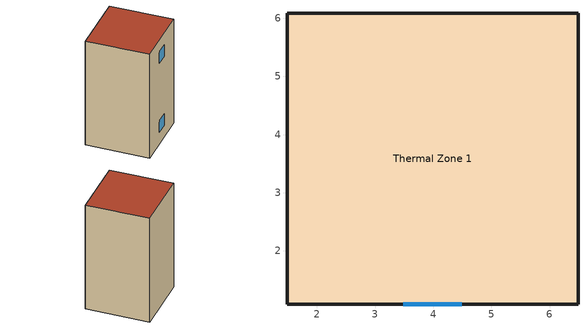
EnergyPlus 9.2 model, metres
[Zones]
Thermal Zone 1
 floor ground (ExtSlabCarpet 4in ClimateZone 1-8): 6.49,6.09 6.49,1.09 1.49,1.09 1.49,6.09 z0
 wall outside (ASHRAE 189.1-2009 ExtWall Mass ClimateZone 5): 1.49,6.09 1.49,1.09 6.49,1.09 6.49,6.09 1.49,6.09 z0:9
 window (ASHRAE 189.1-2009 ExtWindow ClimateZone 4-5): 3.49,1.09 4.49,1.09 z7:8; 3.49,1.09 4.49,1.09 z1:2
 roof outside (ASHRAE 189.1-2009 ExtRoof IEAD ClimateZone 2-5): 6.49,1.09 6.49,6.09 1.49,6.09 1.49,1.09 z9
[Building]
Building 1
[Site:Location]
Tokio: Latitude {deg}=35.68; Longitude {deg}=139.77; Time Zone {hr}=9; Elevation {m}=0
[Material] Thermal Absorptance=0.9
Name | Roughness | Thickness {m} | Conductivity {W/m-K} | Density {kg/m3} | Specific Heat {J/kg-K} | Solar Absorptance | Visible Absorptance
1/2IN Gypsum | Smooth | 0.0127 | 0.16 | 784.9 | 830 | 0.4 | 0.4
1IN Stucco | Smooth | 0.0253 | 0.6918 | 1858 | 837 | 0.92 | 0.92
8IN Concrete HW | MediumRough | 0.2033 | 1.7296 | 2243 | 837 | 0.65 | 0.65
MAT-CC05 4 HW CONCRETE | Rough | 0.1016 | 1.311 | 2240 | 836.8 | 0.85 | 0.85
Metal Decking | MediumSmooth | 0.0015 | 45.006 | 7680 | 418.4 | 0.6 | 0.6
Roof Insulation [21] | MediumRough | 0.2105 | 0.049 | 265 | 836.8 | 0.7 | 0.7
Roof Membrane | VeryRough | 0.0095 | 0.16 | 1121.29 | 1460 | 0.7 | 0.7
Wall Insulation [40] | MediumRough | 0.0794 | 0.0432 | 91 | 837 | 0.5 | 0.5
[Material:NoMass]
CP02 CARPET PAD: Roughness=Smooth; Thermal Resistance {m2-K/W}=0.1; Thermal Absorptance=0.9; Solar Absorptance=0.8; Visible Absorptance=0.8
[WindowMaterial:Glazing]
Theoretical Glass [207]: Optical Data Type=SpectralAverage; Thickness {m}=0.003; Solar Transmittance at Normal Incidence=0.3311; Front Side Solar Reflectance at Normal Incidence=0.6189; Back Side Solar Reflectance at Normal Incidence=0; Visible Transmittance at Normal Incidence=0.44; Front Side Visible Reflectance at Normal Incidence=0.51; Back Side Visible Reflectance at Normal Incidence=0; Infrared Transmittance at Normal Incidence=0; Front Side Infrared Hemispherical Emissivity=0.9; Back Side Infrared Hemispherical Emissivity=0.9; Conductivity {W/m-K}=0.0133; Dirt Correction Factor for Solar and Visible Transmittance=1; Solar Diffusing=No
[Construction]
ASHRAE 189.1-2009 ExtRoof IEAD ClimateZone 2-5: Roof Membrane, Roof Insulation [21], Metal Decking
ASHRAE 189.1-2009 ExtWall Mass ClimateZone 5: 1IN Stucco, 8IN Concrete HW, Wall Insulation [40], 1/2IN Gypsum
ASHRAE 189.1-2009 ExtWindow ClimateZone 4-5: Theoretical Glass [207]
ExtSlabCarpet 4in ClimateZone 1-8: MAT-CC05 4 HW CONCRETE, CP02 CARPET PAD
[Zone]
Thermal Zone 1
[ZoneControl:Thermostat]
Thermal Zone 1 Thermostat: Zone or ZoneList=Thermal Zone 1; Control Type Schedule=Thermal Zone 1 Thermostat Schedule; Control 1=Thermostat Setpoint Dual Setpoint 1
[ThermostatSetpoint:DualSetpoint]
Thermostat Setpoint Dual Setpoint 1: Heating Setpoint Temperature Schedule=Calentamiento; Cooling Setpoint Temperature Schedule=Enfriamiento
[Zone equipment]
Thermal Zone 1: Thermal Zone 1 Ideal Loads Air System
[ZoneHVAC:IdealLoadsAirSystem]
Thermal Zone 1 Ideal Loads Air System: Maximum Heating Supply Air Temperature [C]=50; Minimum Cooling Supply Air Temperature [C]=13; Maximum Heating Supply Air Humidity Ratio [kg-H20/kg-air]=0.0156; Minimum Cooling Supply Air Humidity Ratio [kg-H20/kg-air]=0.0077; Heating Limit=NoLimit; Cooling Limit=NoLimit; Dehumidification Control Type=ConstantSensibleHeatRatio; Cooling Sensible Heat Ratio=0.7; Humidification Control Type=None; Demand Controlled Ventilation Type=None; Outdoor Air Economizer Type=NoEconomizer; Heat Recovery Type=None; Sensible Heat Recovery Effectiveness=0.7; Latent Heat Recovery Effectiveness=0.65
[Schedule:Compact]
Thermal Zone 1 Thermostat Schedule: Through: 12/31, For: AllDays, Until: 24:00, 4
[Schedule:Day:Interval]
Schedule Day 2; Schedule Day 1: No, 24:00, 15
[Schedule:Week:Daily]
Calentamiento Week Rule - Jan1-Dec31: Schedule Day 2, Schedule Day 2, Schedule Day 2, Schedule Day 2, Schedule Day 2, Schedule Day 2, Schedule Day 2, Schedule Day 2, Schedule Day 2, Schedule Day 2, Schedule Day 2, Schedule Day 2
Enfriamiento Week Rule - Jan1-Dec31: Schedule Day 1, Schedule Day 1, Schedule Day 1, Schedule Day 1, Schedule Day 1, Schedule Day 1, Schedule Day 1, Schedule Day 1, Schedule Day 1, Schedule Day 1, Schedule Day 1, Schedule Day 1
[Schedule:Year]
Calentamiento: Calentamiento Week Rule - Jan1-Dec31, 1, 1, 12, 31
Enfriamiento: Enfriamiento Week Rule - Jan1-Dec31, 1, 1, 12, 31
